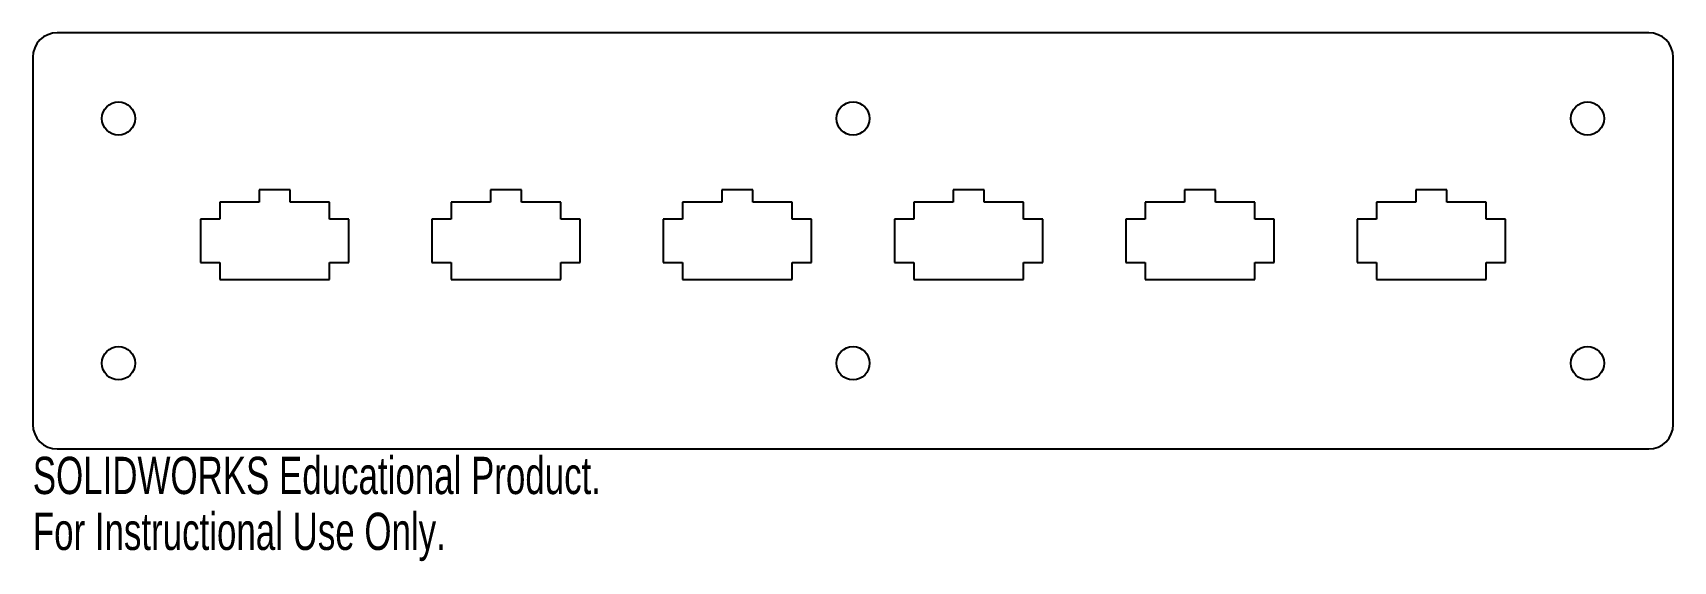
# Model space of a CAD drawing. Header units: inches. Extents: x -1.23 to 7.14, y -1.53 to 1.17.
import ezdxf

# ---------------------------------------------------------------- set-up
doc = ezdxf.new("R2010")
doc.units = ezdxf.units.IN
doc.header["$MEASUREMENT"] = 0
doc.styles.add('SLDTEXTSTYLE0', font='TXT', dxfattribs={"width": 0.7})

msp = doc.modelspace()

# ---------------------------------------------------------------- linework, layer by layer
at = {"color": 7, "linetype": 'Continuous', "lineweight": 25}
for p, q in [((7.0153, 1.1727), (-1.1097, 1.1727)), ((-1.2347, 1.0477), (-1.2347, -0.8273)), ((7.1403, -0.8273), (7.1403, 1.0477)), ((-0.0787, 0.3701), (-0.0787, 0.3071)), ((0.0787, 0.3701), (-0.0787, 0.3701)), ((0.0787, 0.3071), (0.0787, 0.3701)), ((1.1024, 0.3701), (1.1024, 0.3071)), ((1.2598, 0.3701), (1.1024, 0.3701)), ((1.2598, 0.3071), (1.2598, 0.3701)), ((2.2835, 0.3701), (2.2835, 0.3071)), ((2.4409, 0.3701), (2.2835, 0.3701)), ((2.4409, 0.3071), (2.4409, 0.3701)), ((3.4646, 0.3701), (3.4646, 0.3071)), ((3.622, 0.3701), (3.4646, 0.3701)), ((3.622, 0.3071), (3.622, 0.3701)), ((4.6457, 0.3701), (4.6457, 0.3071)), ((4.8031, 0.3701), (4.6457, 0.3701)), ((4.8031, 0.3071), (4.8031, 0.3701)), ((5.8268, 0.3701), (5.8268, 0.3071)), ((5.9843, 0.3701), (5.8268, 0.3701)), ((5.9843, 0.3071), (5.9843, 0.3701)), ((-0.2795, 0.3071), (-0.2795, 0.2205)), ((-0.0787, 0.3071), (-0.2795, 0.3071)), ((0.2795, 0.3071), (0.0787, 0.3071)), ((0.2795, 0.2205), (0.2795, 0.3071)), ((0.9016, 0.3071), (0.9016, 0.2205)), ((1.1024, 0.3071), (0.9016, 0.3071)), ((1.4606, 0.3071), (1.2598, 0.3071)), ((1.4606, 0.2205), (1.4606, 0.3071)), ((2.0827, 0.3071), (2.0827, 0.2205)), ((2.2835, 0.3071), (2.0827, 0.3071)), ((2.6417, 0.3071), (2.4409, 0.3071)), ((2.6417, 0.2205), (2.6417, 0.3071)), ((3.2638, 0.3071), (3.2638, 0.2205)), ((3.4646, 0.3071), (3.2638, 0.3071)), ((3.8228, 0.3071), (3.622, 0.3071)), ((3.8228, 0.2205), (3.8228, 0.3071)), ((4.4449, 0.3071), (4.4449, 0.2205)), ((4.6457, 0.3071), (4.4449, 0.3071)), ((5.0039, 0.3071), (4.8031, 0.3071)), ((5.0039, 0.2205), (5.0039, 0.3071)), ((5.626, 0.3071), (5.626, 0.2205)), ((5.8268, 0.3071), (5.626, 0.3071)), ((6.185, 0.3071), (5.9843, 0.3071)), ((6.185, 0.2205), (6.185, 0.3071)), ((-0.378, 0.2205), (-0.378, 0)), ((-0.2795, 0.2205), (-0.378, 0.2205)), ((0.378, 0.2205), (0.2795, 0.2205)), ((0.378, 0), (0.378, 0.2205)), ((0.8031, 0.2205), (0.8031, 0)), ((0.9016, 0.2205), (0.8031, 0.2205)), ((1.5591, 0.2205), (1.4606, 0.2205)), ((1.5591, 0), (1.5591, 0.2205)), ((1.9843, 0.2205), (1.9843, 0)), ((2.0827, 0.2205), (1.9843, 0.2205)), ((2.7402, 0.2205), (2.6417, 0.2205)), ((2.7402, 0), (2.7402, 0.2205)), ((3.1654, 0.2205), (3.1654, 0)), ((3.2638, 0.2205), (3.1654, 0.2205)), ((3.9213, 0.2205), (3.8228, 0.2205)), ((3.9213, 0), (3.9213, 0.2205)), ((4.3465, 0.2205), (4.3465, 0)), ((4.4449, 0.2205), (4.3465, 0.2205)), ((5.1024, 0.2205), (5.0039, 0.2205)), ((5.1024, 0), (5.1024, 0.2205)), ((5.5276, 0.2205), (5.5276, 0)), ((5.626, 0.2205), (5.5276, 0.2205)), ((6.2835, 0.2205), (6.185, 0.2205)), ((6.2835, 0), (6.2835, 0.2205)), ((-0.378, 0), (-0.2795, 0)), ((-0.2795, 0), (-0.2795, -0.0866)), ((0.2795, 0), (0.378, 0)), ((0.2795, -0.0866), (0.2795, 0)), ((0.8031, 0), (0.9016, 0)), ((0.9016, 0), (0.9016, -0.0866)), ((1.4606, 0), (1.5591, 0)), ((1.4606, -0.0866), (1.4606, 0)), ((1.9843, 0), (2.0827, 0)), ((2.0827, 0), (2.0827, -0.0866)), ((2.6417, 0), (2.7402, 0)), ((2.6417, -0.0866), (2.6417, 0)), ((3.1654, 0), (3.2638, 0)), ((3.2638, 0), (3.2638, -0.0866)), ((3.8228, 0), (3.9213, 0)), ((3.8228, -0.0866), (3.8228, 0)), ((4.3465, 0), (4.4449, 0)), ((4.4449, 0), (4.4449, -0.0866)), ((5.0039, 0), (5.1024, 0)), ((5.0039, -0.0866), (5.0039, 0)), ((5.5276, 0), (5.626, 0)), ((5.626, 0), (5.626, -0.0866)), ((6.185, 0), (6.2835, 0)), ((6.185, -0.0866), (6.185, 0)), ((-0.2795, -0.0866), (0.2795, -0.0866)), ((0.9016, -0.0866), (1.4606, -0.0866)), ((2.0827, -0.0866), (2.6417, -0.0866)), ((3.2638, -0.0866), (3.8228, -0.0866)), ((4.4449, -0.0866), (5.0039, -0.0866)), ((5.626, -0.0866), (6.185, -0.0866)), ((-1.1097, -0.9523), (7.0153, -0.9523))]:
    msp.add_line(p, q, dxfattribs=at)
for centre in [(-0.7972, 0.7352), (2.9528, 0.7352), (6.7028, 0.7352), (-0.7972, -0.5148), (2.9528, -0.5148), (6.7028, -0.5148)]:
    msp.add_circle(centre, 0.0848, dxfattribs=at)
for centre, start, end in [((-1.1097, 1.0477), 90, 180), ((7.0153, 1.0477), 0, 90), ((-1.1097, -0.8273), 180, 270), ((7.0153, -0.8273), 270, 0)]:
    msp.add_arc(centre, 0.125, start, end, dxfattribs=at)

# ---------------------------------------------------------------- texts
at = {"color": 7, "linetype": 'Continuous', "char_height": 0.1903, "attachment_point": 1, "style": 'SLDTEXTSTYLE0'}
for s, insert in [('SOLIDWORKS Educational Product.', (-1.2347, -0.9924)), ('For Instructional Use Only.', (-1.2347, -1.2779))]:
    msp.add_mtext(s, dxfattribs=dict(at, insert=insert))

doc.saveas('drawing.dxf')
